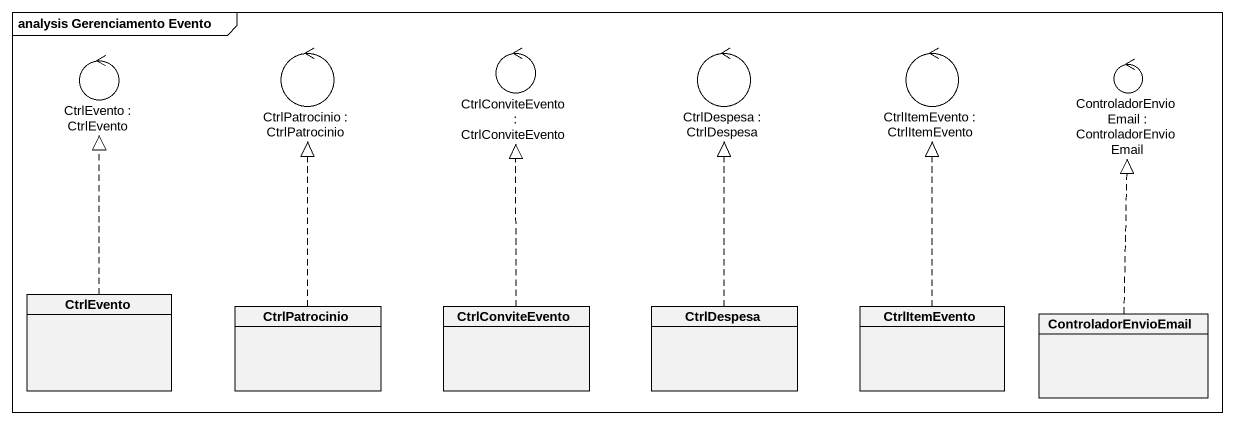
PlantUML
@startuml
mainframe analysis Gerenciamento Evento
allowmixing
hide circle
hide empty members
control "CtrlPatrocinio : CtrlPatrocinio" as CtrlPatrocinio
control "CtrlConviteEvento : CtrlConviteEvento" as CtrlConviteEvento
control "CtrlDespesa : CtrlDespesa" as CtrlDespesa
control "CtrlItemEvento : CtrlItemEvento" as CtrlItemEvento
control "CtrlEvento : CtrlEvento" as CtrlEvento
control "ControladorEnvioEmail : ControladorEnvioEmail" as ControladorEnvioEmail
class "CtrlEvento" as CtrlEvento_2
class "CtrlPatrocinio" as CtrlPatrocinio_2
class "CtrlConviteEvento" as CtrlConviteEvento_2
class "CtrlDespesa" as CtrlDespesa_2
class "CtrlItemEvento" as CtrlItemEvento_2
class "ControladorEnvioEmail" as ControladorEnvioEmail_2
CtrlEvento_2 .up.|> CtrlEvento
CtrlPatrocinio_2 .up.|> CtrlPatrocinio
CtrlConviteEvento_2 .up.|> CtrlConviteEvento
CtrlDespesa_2 .up.|> CtrlDespesa
CtrlItemEvento_2 .up.|> CtrlItemEvento
ControladorEnvioEmail_2 .up.|> ControladorEnvioEmail
@enduml
